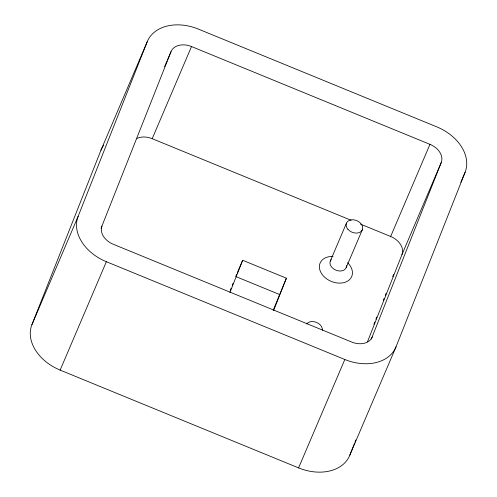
<?xml version="1.0" encoding="UTF-8"?>
<svg xmlns="http://www.w3.org/2000/svg" width="497" height="497" viewBox="0 0 497 497"><rect width="100%" height="100%" fill="white"/><g stroke="black" fill="none" stroke-linecap="round" stroke-linejoin="round"><path stroke-width="0.75" d="M31.901 324.727L100.928 150.28L147.168 41.878A42.959 31.261 23.1 0 1 198.415 29.106L436.863 126.897A42.959 31.261 23.1 0 1 465.099 172.273L396.072 346.72L349.832 455.122A42.959 31.261 23.1 0 1 298.585 467.894L60.137 370.103A42.959 31.261 23.1 0 1 31.901 324.727L78.135 216.332L147.168 41.878M101.065 228.253L171.011 51.657A17.184 12.506 23.1 0 1 191.507 46.55L429.961 144.341A17.184 12.506 23.1 0 1 441.255 162.494L371.309 339.084M230.229 290.441L231.086 288.279M232.229 285.396L233.087 283.234M229.906 292.534L242.673 260.273L286.39 278.202L273.623 310.463M273.213 310.234L286.39 278.202M373.912 324.23L374.769 322.068M375.906 319.186L376.763 317.024M383.324 300.443L384.181 298.281M385.324 295.398L386.175 293.236M392.736 276.655L393.593 274.493M367.438 341.855L401.955 254.632L441.255 162.494M349.832 455.122L354.398 443.585M354.97 442.144L355.827 439.982M164.613 66.66L167.048 60.945M167.657 59.516L171.011 51.657M137.066 138.377A17.184 12.506 23.1 0 1 152.206 138.688L191.507 46.55M60.137 370.103L106.37 261.708A42.959 31.261 23.1 0 1 78.135 216.332M236.64 274.412L235.74 276.531L279.451 294.46M237.243 272.996L242.673 260.273M330.275 261.105L346.452 223.165M346.173 267.622L362.35 229.689M401.955 254.632A17.184 12.506 23.1 0 0 390.661 236.479L429.961 144.341M298.585 467.894L344.825 359.499A42.959 31.261 23.1 0 0 396.072 346.72M460.843 182.256L465.099 172.273M152.206 138.688L351.155 220.277M360.493 224.11L390.661 236.479M106.37 261.708L344.825 359.499M347.546 262.683A17.178 12.506 23.1 0 1 345.055 282.277A17.178 12.506 23.1 0 1 320.546 271.791A17.178 12.506 23.1 0 1 333.027 256.471M346.484 265.578A8.592 6.25 23.1 0 1 336.09 270.244A8.592 6.25 23.1 0 1 331.244 259.602M306.736 323.926A8.592 6.25 23.1 0 1 316.44 322.373A8.592 6.25 23.1 0 1 322.373 330.337M100.928 150.28A42.959 31.261 23.1 0 1 103.761 145.155M101.978 226.11A17.184 12.506 23.1 0 0 113.273 244.263L351.727 342.054A17.184 12.506 23.1 0 0 372.222 336.941M347.943 229.303A8.592 6.25 23.1 0 0 362.114 230.198A8.592 6.25 23.1 0 0 353.15 219.78A8.592 6.25 23.1 0 0 347.943 229.303"/></g></svg>
